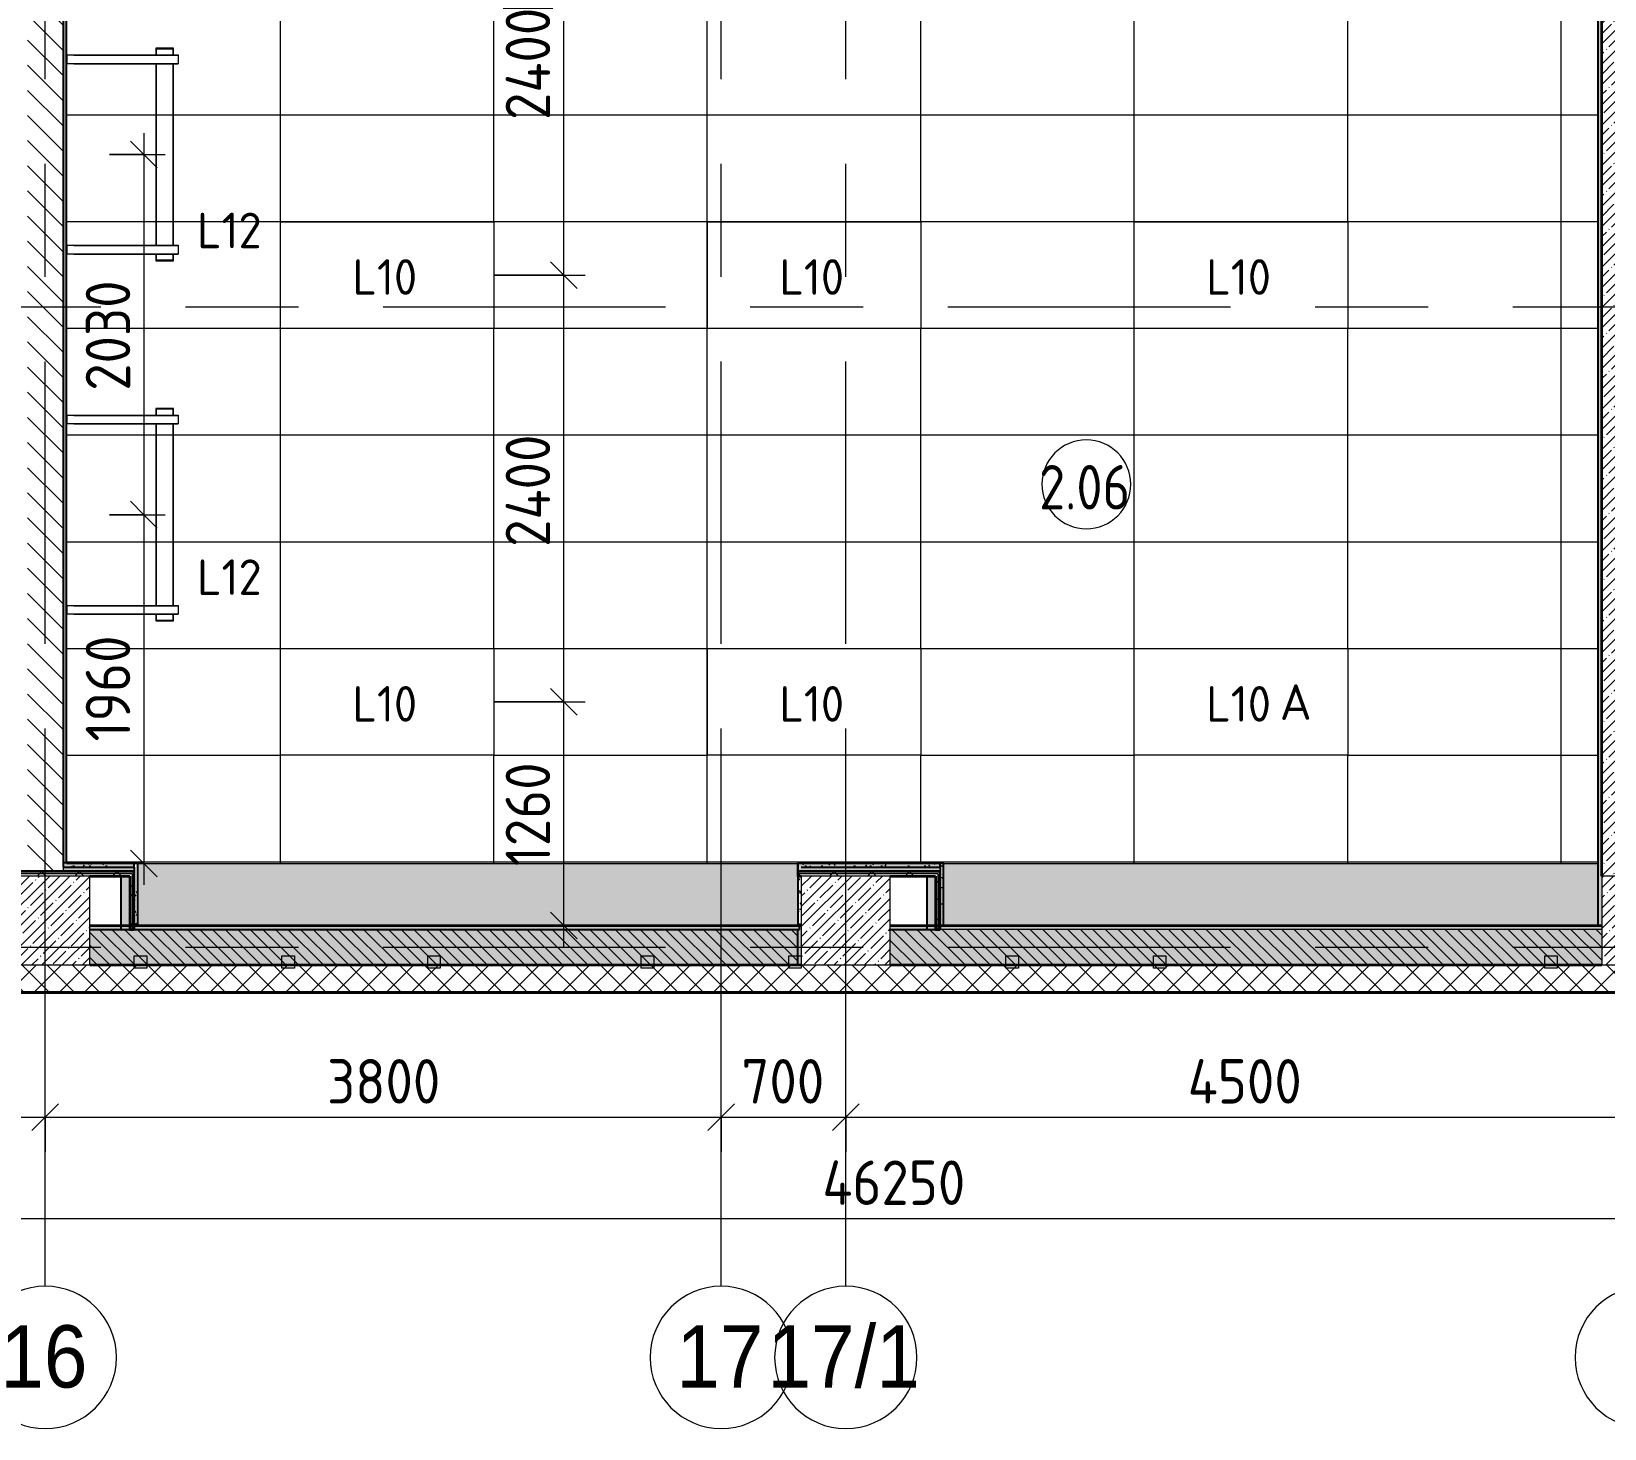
# Model space of a CAD drawing. Header units: millimetres. Extents: x 35098 to 231722, y -8553 to 29000.
# Drawn here: x 56582 to 65425, y -2706 to 5148 of the extents above; entities that cross this region are included whole.
import ezdxf

# ---------------------------------------------------------------- set-up
doc = ezdxf.new("R2010")
doc.units = ezdxf.units.MM
doc.linetypes.add('Осевая', pattern=[3175, 635, -476.25, 1587.5, -476.25])
for name, color, linetype, lineweight in [('A-ANNO-DIMS', 7, 'Continuous', 9), ('A-ANNO-DIMS-100', 7, 'Continuous', 9), ('A-AREA-IDEN', 7, 'Continuous', 9), ('A-CLNG-PATT', 7, 'Continuous', 9), ('A-GLAZ', 7, 'Continuous', 9), ('A-GLAZ-1', 7, 'Continuous', 13), ('A-WALL', 7, 'Continuous', 9), ('E-LITE-EQPM-IDEN', 7, 'Continuous', 9), ('I-WALL', 7, 'Continuous', 9), ('S-COLS', 7, 'Continuous', 9), ('Оси', 7, 'Continuous', 9), ('Оси-1', 7, 'Continuous', 20), ('Оси-2', 7, 'Осевая', 9)]:
    doc.layers.add(name, color=color, linetype=linetype, lineweight=lineweight)
for name, color, linetype, lineweight, true_color in [('A-ANNO-NOTE', 1, 'Continuous', 9, 0xff0000), ('A-CLNG-1', 7, 'Continuous', 9, 0xc0c0c0), ('A-WALL-1', 7, 'Continuous', 25, 0x3c3c3c), ('A-WALL-2', 7, 'Continuous', 13, 0x3c3c3c), ('A-WALL-3', 7, 'Continuous', 35, 0x3c3c3c), ('A-WALL-FNSH-1', 7, 'Continuous', 9, 0x3c3c3c), ('A-WALL-FNSH-2', 7, 'Continuous', 13, 0x3c3c3c), ('E-LITE-EQPM-1', 1, 'Continuous', 9, 0xff0000), ('G-ANNO-TEXT-1', 1, 'Continuous', 9, 0xff0000)]:
    doc.layers.add(name, color=color, linetype=linetype, lineweight=lineweight, true_color=true_color)
doc.layers.add('A-CLNG-PATT-1', color=7, linetype='Continuous', lineweight=9, transparency=1)
doc.styles.add('Arial', font='arial.ttf', dxfattribs={"width": 0.9, "height": 350})
doc.styles.add('GOST Common', font='GOST_Common.ttf', dxfattribs={"height": 200})
doc.styles.add('GOST Common_1', font='GOST_Common.ttf', dxfattribs={"width": 0.9, "height": 250})
doc.styles.add('ISOCPEUR', font='isocpeur.ttf', dxfattribs={"width": 0.9, "height": 250})
doc.styles.add('ISOCPEUR_1', font='isocpeur.ttf', dxfattribs={"height": 200})
doc.dimstyles.new('ISO-2_5_0_9К_БОЛЬШОЙ', dxfattribs={"dimscale": 304.8, "dimtxt": 248.995294, "dimasz": 0.492126, "dimexe": 0.393701, "dimexo": 0.984252, "dimgap": 0, "dimtad": 1, "dimdec": 0, "dimrnd": 10, "dimzin": 0, "dimdsep": 46, "dimtxsty": 'ISOCPEUR', "dimblk1": 'OBLIQUE', "dimblk2": 'OBLIQUE', "dimsah": 1, "dimcen": 0.09, "dimdle": 0.393701, "dimazin": 0, "dimtfac": 1, "dimtdec": 4, "dimtix": 1, "dimtmove": 0, "dimatfit": 3, "dimfxl": 1, "dimtvp": 1, "dimtolj": 1, "dimtzin": 0, "dimarcsym": 2})
pattern_1 = [(45, (0, 0), (-57.02463, 57.02463), []), (45, (57.025, 0), (-57.02463, 57.02463), [100.806, -20.161, 3.353, -16.808])]
pattern_2 = [(135, (0, 0), (-35.35534, -35.35534), [])]
pattern_3 = [(0, (0, 0), (121.92, 30.48), [10.058, -81.382, 10.058, -81.382, -487.68]), (0, (0, 0), (121.92, 30.48), [-182.88, 10.058, -172.822, 10.058, -81.382, -213.36]), (0, (0, 0), (121.92, 30.48), [-457.2, 10.058, -50.902, 10.058, -142.342]), (120, (45.72, 15.24), (-87.356454, 90.345817), [10.058, -81.382, 10.058, -81.382, -487.68]), (120, (45.72, 15.24), (-87.356454, 90.345817), [-182.88, 10.058, -172.822, 10.058, -81.382, -213.36]), (120, (45.72, 15.24), (-87.356454, 90.345817), [-457.2, 10.058, -50.902, 10.058, -142.342]), (240, (60.96, 76.2), (-34.563546, -120.825817), [10.058, -81.382, 10.058, -81.382, -487.68]), (240, (60.96, 76.2), (-34.563546, -120.825817), [-182.88, 10.058, -172.822, 10.058, -81.382, -213.36]), (240, (60.96, 76.2), (-34.563546, -120.825817), [-457.2, 10.058, -50.902, 10.058, -142.342])]
pattern_4 = [(45, (0, 0), (-106.066, 106.066), []), (135, (0, 0), (-106.066, -106.066), [])]

# ---------------------------------------------------------------- blocks, each defined once
blk = doc.blocks.new('BSC_Колонна _Прямоугольная - 500х500-V9-План расстановки осветительного оборудования 2 этажа в осях 12-23')
at = {"layer": 'S-COLS'}
h = blk.add_hatch(dxfattribs=at)
h.set_pattern_fill('FP_10', color=256, style=0, pattern_type=2)
h.set_pattern_definition([(45, (-61160, -150), (-57.02463, 57.02463), []), (45, (-61102.975, -150), (-57.02463, 57.02463), [100.806, -20.161, 3.353, -16.808])])
h.paths.add_polyline_path([(-250, -250), (250, -250), (250, 250), (-250, 250), (-250, 184.7)])
for p, q in [((250, 250), (-250, 250)), ((-250, 250), (-250, -250)), ((250, -250), (250, 250)), ((-250, -250), (250, -250))]:
    blk.add_line(p, q, dxfattribs=at)
blk = doc.blocks.new('BSC_Колонна _Прямоугольная - 500х500-V10-План расстановки осветительного оборудования 2 этажа в осях 12-23')
at = {"layer": 'S-COLS'}
h = blk.add_hatch(dxfattribs=at)
h.set_pattern_fill('FP_11', color=256, style=0, pattern_type=2)
h.set_pattern_definition([(45, (-65660, -150), (-57.02463, 57.02463), []), (45, (-65602.975, -150), (-57.02463, 57.02463), [100.806, -20.161, 3.353, -16.808])])
h.paths.add_polyline_path([(-250, -250), (250, -250), (250, 250), (-250, 250), (-250, 184.7)])
for p, q in [((250, 250), (-250, 250)), ((-250, 250), (-250, -250)), ((250, -250), (250, 250)), ((-250, -250), (250, -250))]:
    blk.add_line(p, q, dxfattribs=at)
blk = doc.blocks.new('BSC_Колонна _Прямоугольная - 500х500-V16-План расстановки осветительного оборудования 2 этажа в осях 12-23')
at = {"layer": 'S-COLS'}
h = blk.add_hatch(dxfattribs=at)
h.set_pattern_fill('FP_25', color=256, style=0, pattern_type=2)
h.set_pattern_definition([(45, (-56660, -150), (-57.02463, 57.02463), []), (45, (-56602.975, -150), (-57.02463, 57.02463), [100.806, -20.161, 3.353, -16.808])])
h.paths.add_polyline_path([(-190.3, -250), (250, -250), (250, 250), (-250, 250), (-250, -250)])
for p, q in [((250, 250), (-250, 250)), ((-250, 250), (-250, -250)), ((250, -250), (250, 250)), ((-250, -250), (250, -250))]:
    blk.add_line(p, q, dxfattribs=at)
blk = doc.blocks.new('120_Окно_СКБ_2Ст - 120_Окно_СКБ_2Ст 3100х2500 _мал_створка слева_-22446080-План расстановки осветительного оборудования 2 этажа в осях 12-23')
at = {"layer": 'A-GLAZ-1'}
for p, q in [((-1550, -127), (-1550, -57)), ((-1550, -57), (-1480, -57)), ((-1480, -57), (-1480, -127)), ((650, -127), (650, -57)), ((650, -57), (720, -57)), ((720, -57), (720, -127)), ((1480, -127), (1480, -57)), ((1480, -57), (1550, -57)), ((1550, -57), (1550, -127)), ((-1480, -127), (-1550, -127)), ((720, -127), (650, -127)), ((1550, -127), (1480, -127))]:
    blk.add_line(p, q, dxfattribs=at)
blk = doc.blocks.new('120_Окно_СКБ_1Ст - 120_Окно_СКБ_1Ст 900х2500_h_-20664874-План расстановки осветительного оборудования 2 этажа в осях 12-23')
at = {"layer": 'A-GLAZ-1'}
for p, q in [((-450, -127), (-450, -57)), ((-450, -57), (-380, -57)), ((-380, -57), (-380, -127)), ((380, -127), (380, -57)), ((380, -57), (450, -57)), ((450, -57), (450, -127)), ((-380, -127), (-450, -127)), ((450, -127), (380, -127))]:
    blk.add_line(p, q, dxfattribs=at)
blk = doc.blocks.new('120_Окно_СКБ_2Ст - 120_Окно_СКБ_2Ст 2100х2500 _мал створка СЛЕВА_-22446485-План расстановки осветительного оборудования 2 этажа в осях 12-23')
at = {"layer": 'A-GLAZ-1'}
for p, q in [((-1050, -127), (-1050, -57)), ((-1050, -57), (-980, -57)), ((-980, -57), (-980, -127)), ((-220, -127), (-220, -57)), ((-220, -57), (-150, -57)), ((-150, -57), (-150, -127)), ((980, -127), (980, -57)), ((980, -57), (1050, -57)), ((1050, -57), (1050, -127)), ((-980, -127), (-1050, -127)), ((-150, -127), (-220, -127)), ((1050, -127), (980, -127))]:
    blk.add_line(p, q, dxfattribs=at)
blk = doc.blocks.new('E220 IP40 _школа доски 1195-100 IP40 аналог 1-36_ - V1-E0-00270-60000-4001839 _ V2-A0-PR00-00_2_0017_25 _Призма стандарт_-27752235-План расстановки осветительного оборудования 2 этажа в осях 12-23')
at = {"layer": 'E-LITE-EQPM-1'}
for p, q in [((38781, 4966), (38781, 4916)), ((38781, 4966), (38821, 4966)), ((38783, 4918), (38783, 4964)), ((38821, 4964), (38783, 4964)), ((38821, 4966), (39406, 4966)), ((38821, 4964), (38821, 4966)), ((38821, 4964), (39406, 4964)), ((39381, 5003.5), (39281, 5003.5)), ((39281, 5003.5), (39281, 4966)), ((39379, 5000.5), (39283, 5000.5)), ((39283, 5000.5), (39283, 4966)), ((39283, 4966), (39283, 5000.5)), ((39283, 5000.5), (39379, 5000.5)), ((39379, 4966), (39379, 5000.5)), ((39379, 5000.5), (39379, 4966)), ((39381, 4966), (39381, 5003.5)), ((39406, 4966), (39406, 4964)), ((39406, 4964), (39406, 4918)), ((38821, 4916), (38781, 4916)), ((38783, 4918), (38821, 4918)), ((38821, 4918), (39406, 4918)), ((38821, 4916), (38821, 4918)), ((38821, 4916), (39406, 4916)), ((39281, 4916), (39281, 3896)), ((39283, 4916), (39283, 3896)), ((39283, 3896), (39283, 4916)), ((39379, 3896), (39379, 4916)), ((39379, 4916), (39379, 3896)), ((39381, 3896), (39381, 4916)), ((39406, 4918), (39406, 4916)), ((38781, 3896), (38781, 3846)), ((38781, 3896), (38821, 3896)), ((38783, 3848), (38783, 3894)), ((38821, 3894), (38783, 3894)), ((38821, 3896), (39406, 3896)), ((38821, 3894), (38821, 3896)), ((38821, 3894), (39406, 3894)), ((39406, 3896), (39406, 3894)), ((39406, 3894), (39406, 3848)), ((38821, 3846), (38781, 3846)), ((38783, 3848), (38821, 3848)), ((38821, 3848), (39406, 3848)), ((38821, 3846), (38821, 3848)), ((38821, 3846), (39406, 3846)), ((39281, 3846), (39281, 3808.5)), ((39281, 3808.5), (39381, 3808.5)), ((39283, 3846), (39283, 3811.5)), ((39283, 3811.5), (39283, 3846)), ((39283, 3811.5), (39379, 3811.5)), ((39379, 3811.5), (39283, 3811.5)), ((39379, 3811.5), (39379, 3846)), ((39379, 3846), (39379, 3811.5)), ((39381, 3808.5), (39381, 3846)), ((39406, 3848), (39406, 3846))]:
    blk.add_line(p, q, dxfattribs=at)
blk = doc.blocks.new('Ось сетки - D8-29747960-План расстановки осветительного оборудования 2 этажа в осях 12-23')
at = {"layer": 'Оси-1'}
for start, end in [(360, 180), (180, 360)]:
    blk.add_arc((0, 0), 4, start, end, dxfattribs=at)
blk = doc.blocks.new('DIMBLOCK21-План расстановки осветительного оборудования 2 этажа в осях 12-23')
at = {"layer": 'A-ANNO-DIMS-100'}
for p, q in [((54460, -1149.7), (54460, -835.8)), ((56660, -1149.7), (56660, -835.8)), ((54460, -955.8), (56660, -955.8)), ((54460, -955.8), (54460, -1149.7)), ((56660, -955.8), (56660, -1149.7))]:
    blk.add_line(p, q, dxfattribs=at)
at = {"layer": 'A-ANNO-DIMS-100', "lineweight": 20}
for p, q in [((54460, -955.8), (54535, -880.8)), ((56660, -955.8), (56735, -880.8)), ((54460, -955.8), (54385, -1030.8)), ((56660, -955.8), (56585, -1030.8))]:
    blk.add_line(p, q, dxfattribs=at)
at = {"layer": 'A-ANNO-DIMS-100', "color": 0, "insert": (55244, -629.2), "char_height": 250, "width": 758.478, "attachment_point": 1, "line_spacing_factor": 1.149209, "style": 'ISOCPEUR'}
blk.add_mtext('2200', dxfattribs=at)
blk = doc.blocks.new('_Oblique')
at = {"color": 0, "linetype": 'ByBlock', "lineweight": -2}
blk.add_line((-0.5, -0.5), (0.5, 0.5), dxfattribs=at)
blk = doc.blocks.new('DIMBLOCK22-План расстановки осветительного оборудования 2 этажа в осях 12-23')
at = {"layer": 'A-ANNO-DIMS-100'}
for p, q in [((56660, -1149.7), (56660, -835.8)), ((60460, -1149.7), (60460, -835.8)), ((56660, -955.8), (60460, -955.8)), ((56660, -955.8), (56660, -1149.7)), ((60460, -955.8), (60460, -1149.7))]:
    blk.add_line(p, q, dxfattribs=at)
at = {"layer": 'A-ANNO-DIMS-100', "lineweight": 20}
for p, q in [((56660, -955.8), (56735, -880.8)), ((60460, -955.8), (60535, -880.8)), ((56660, -955.8), (56585, -1030.8)), ((60460, -955.8), (60385, -1030.8))]:
    blk.add_line(p, q, dxfattribs=at)
at = {"layer": 'A-ANNO-DIMS-100', "color": 0, "insert": (58244, -629.2), "char_height": 250, "width": 758.478, "attachment_point": 1, "line_spacing_factor": 1.149209, "style": 'ISOCPEUR'}
blk.add_mtext('3800', dxfattribs=at)
blk = doc.blocks.new('DIMBLOCK23-План расстановки осветительного оборудования 2 этажа в осях 12-23')
at = {"layer": 'A-ANNO-DIMS-100'}
for p, q in [((60460, -1149.7), (60460, -835.8)), ((61160, -1149.7), (61160, -835.8)), ((60460, -955.8), (61160, -955.8)), ((60460, -955.8), (60460, -1149.7)), ((61160, -955.8), (61160, -1149.7))]:
    blk.add_line(p, q, dxfattribs=at)
at = {"layer": 'A-ANNO-DIMS-100', "lineweight": 20}
for p, q in [((60460, -955.8), (60535, -880.8)), ((61160, -955.8), (61235, -880.8)), ((60460, -955.8), (60385, -1030.8)), ((61160, -955.8), (61085, -1030.8))]:
    blk.add_line(p, q, dxfattribs=at)
at = {"layer": 'A-ANNO-DIMS-100', "color": 0, "insert": (60573, -629.2), "char_height": 250, "width": 568.858, "attachment_point": 1, "line_spacing_factor": 1.149209, "style": 'ISOCPEUR'}
blk.add_mtext('700', dxfattribs=at)
blk = doc.blocks.new('DIMBLOCK24-План расстановки осветительного оборудования 2 этажа в осях 12-23')
at = {"layer": 'A-ANNO-DIMS-100'}
for p, q in [((61160, -1149.7), (61160, -835.8)), ((65660, -1149.7), (65660, -835.8)), ((61160, -955.8), (65660, -955.8)), ((61160, -955.8), (61160, -1149.7)), ((65660, -955.8), (65660, -1149.7))]:
    blk.add_line(p, q, dxfattribs=at)
at = {"layer": 'A-ANNO-DIMS-100', "lineweight": 20}
for p, q in [((61160, -955.8), (61235, -880.8)), ((65660, -955.8), (65735, -880.8)), ((61160, -955.8), (61085, -1030.8)), ((65660, -955.8), (65585, -1030.8))]:
    blk.add_line(p, q, dxfattribs=at)
at = {"layer": 'A-ANNO-DIMS-100', "color": 0, "insert": (63082, -629.2), "char_height": 250, "width": 787.208, "attachment_point": 1, "line_spacing_factor": 1.149209, "style": 'ISOCPEUR'}
blk.add_mtext('4500', dxfattribs=at)
blk = doc.blocks.new('Марка_Помещения - Номер-25198446-План расстановки осветительного оборудования 2 этажа в осях 12-23')
at = {"layer": 'A-AREA-IDEN'}
for start, end in [(360, 180), (180, 360)]:
    blk.add_arc((0, 0), 2.5, start, end, dxfattribs=at)
blk = doc.blocks.new('DIMBLOCK114-План расстановки осветительного оборудования 2 этажа в осях 12-23')
at = {"layer": 'A-ANNO-DIMS-100', "lineweight": 20}
for p, q in [((57213.9, 4456.5), (57138.9, 4531.5)), ((57213.9, 4456.5), (57288.9, 4381.5)), ((57213.9, 2431.5), (57138.9, 2506.5)), ((57213.9, 2431.5), (57288.9, 2356.5))]:
    blk.add_line(p, q, dxfattribs=at)
at = {"layer": 'A-ANNO-DIMS-100'}
for p, q in [((57213.9, 4576.5), (57213.9, 2431.5)), ((57019.9, 4456.5), (57333.9, 4456.5)), ((57213.9, 4456.5), (57019.9, 4456.5)), ((57019.9, 2431.5), (57333.9, 2431.5)), ((57213.9, 2431.5), (57019.9, 2431.5))]:
    blk.add_line(p, q, dxfattribs=at)
at = {"layer": 'A-ANNO-DIMS-100', "color": 0, "insert": (56887.3, 3128), "char_height": 250, "width": 758.478, "attachment_point": 1, "rotation": 90, "line_spacing_factor": 1.149209, "style": 'ISOCPEUR'}
blk.add_mtext('2030', dxfattribs=at)
blk = doc.blocks.new('DIMBLOCK115-План расстановки осветительного оборудования 2 этажа в осях 12-23')
at = {"layer": 'A-ANNO-DIMS-100', "lineweight": 20}
for p, q in [((57213.9, 2431.5), (57138.9, 2506.5)), ((57213.9, 2431.5), (57288.9, 2356.5)), ((57213.9, 470.5), (57138.9, 545.5)), ((57213.9, 470.5), (57288.9, 395.5))]:
    blk.add_line(p, q, dxfattribs=at)
at = {"layer": 'A-ANNO-DIMS-100'}
for p, q in [((57019.9, 2431.5), (57333.9, 2431.5)), ((57213.9, 2431.5), (57019.9, 2431.5)), ((57213.9, 2431.5), (57213.9, 350.5)), ((57019.9, 470.5), (57333.9, 470.5)), ((57213.9, 470.5), (57019.9, 470.5))]:
    blk.add_line(p, q, dxfattribs=at)
at = {"layer": 'A-ANNO-DIMS-100', "color": 0, "insert": (56887.3, 1156.5), "char_height": 250, "width": 706.764, "attachment_point": 1, "rotation": 90, "line_spacing_factor": 1.149209, "style": 'ISOCPEUR'}
blk.add_mtext('1960', dxfattribs=at)
blk = doc.blocks.new('DIMBLOCK118-План расстановки осветительного оборудования 2 этажа в осях 12-23')
at = {"layer": 'A-ANNO-DIMS-100'}
for p, q in [((38310, -1719.8), (38310, -1405.8)), ((84560, -1719.8), (84560, -1405.8)), ((38190, -1525.8), (84680, -1525.8)), ((38310, -1525.8), (38310, -1719.8)), ((84560, -1525.8), (84560, -1719.8))]:
    blk.add_line(p, q, dxfattribs=at)
at = {"layer": 'A-ANNO-DIMS-100', "lineweight": 20}
for p, q in [((38310, -1525.8), (38385, -1450.8)), ((84560, -1525.8), (84635, -1450.8)), ((38310, -1525.8), (38235, -1600.8)), ((84560, -1525.8), (84485, -1600.8))]:
    blk.add_line(p, q, dxfattribs=at)
at = {"layer": 'A-ANNO-DIMS-100', "color": 0, "insert": (61028, -1199.2), "char_height": 250, "width": 976.828, "attachment_point": 1, "line_spacing_factor": 1.149209, "style": 'ISOCPEUR'}
blk.add_mtext('46250', dxfattribs=at)
blk = doc.blocks.new('DIMBLOCK172-План расстановки осветительного оборудования 2 этажа в осях 12-23')
at = {"layer": 'A-ANNO-DIMS-100', "lineweight": 20}
for p, q in [((59574.6, 1378.6), (59499.6, 1453.6)), ((59574.6, 1378.6), (59649.6, 1303.6)), ((59574.6, 121), (59499.6, 196)), ((59574.6, 121), (59649.6, 46))]:
    blk.add_line(p, q, dxfattribs=at)
at = {"layer": 'A-ANNO-DIMS-100'}
for p, q in [((59179, 1378.6), (59694.6, 1378.6)), ((59574.6, 1378.6), (59179, 1378.6)), ((59574.6, 1), (59574.6, 1378.6)), ((59768.6, 121), (59454.6, 121)), ((59574.6, 121), (59768.6, 121))]:
    blk.add_line(p, q, dxfattribs=at)
at = {"layer": 'A-ANNO-DIMS-100', "color": 0, "insert": (59248, 455.3), "char_height": 250, "width": 706.764, "attachment_point": 1, "rotation": 90, "line_spacing_factor": 1.149209, "style": 'ISOCPEUR'}
blk.add_mtext('1260', dxfattribs=at)
blk = doc.blocks.new('DIMBLOCK173-План расстановки осветительного оборудования 2 этажа в осях 12-23')
at = {"layer": 'A-ANNO-DIMS-100', "lineweight": 20}
for p, q in [((59574.6, 3778.6), (59499.6, 3853.6)), ((59574.6, 3778.6), (59649.6, 3703.6)), ((59574.6, 1378.6), (59499.6, 1453.6)), ((59574.6, 1378.6), (59649.6, 1303.6))]:
    blk.add_line(p, q, dxfattribs=at)
at = {"layer": 'A-ANNO-DIMS-100'}
for p, q in [((59179, 3778.6), (59694.6, 3778.6)), ((59574.6, 3778.6), (59179, 3778.6)), ((59574.6, 1378.6), (59574.6, 3778.6)), ((59179, 1378.6), (59694.6, 1378.6)), ((59574.6, 1378.6), (59179, 1378.6))]:
    blk.add_line(p, q, dxfattribs=at)
at = {"layer": 'A-ANNO-DIMS-100', "color": 0, "insert": (59248, 2250.6), "char_height": 250, "width": 787.208, "attachment_point": 1, "rotation": 90, "line_spacing_factor": 1.149209, "style": 'ISOCPEUR'}
blk.add_mtext('2400', dxfattribs=at)
blk = doc.blocks.new('DIMBLOCK174-План расстановки осветительного оборудования 2 этажа в осях 12-23')
at = {"layer": 'A-ANNO-DIMS-100', "lineweight": 20}
for p, q in [((59574.6, 6178.6), (59499.6, 6253.6)), ((59574.6, 6178.6), (59649.6, 6103.6)), ((59574.6, 3778.6), (59499.6, 3853.6)), ((59574.6, 3778.6), (59649.6, 3703.6))]:
    blk.add_line(p, q, dxfattribs=at)
at = {"layer": 'A-ANNO-DIMS-100'}
for p, q in [((59179, 6178.6), (59694.6, 6178.6)), ((59574.6, 6178.6), (59179, 6178.6)), ((59574.6, 3778.6), (59574.6, 6178.6)), ((59179, 3778.6), (59694.6, 3778.6)), ((59574.6, 3778.6), (59179, 3778.6))]:
    blk.add_line(p, q, dxfattribs=at)
at = {"layer": 'A-ANNO-DIMS-100', "color": 0, "insert": (59248, 4650.6), "char_height": 250, "width": 787.208, "attachment_point": 1, "rotation": 90, "line_spacing_factor": 1.149209, "style": 'ISOCPEUR'}
blk.add_mtext('2400', dxfattribs=at)

msp = doc.modelspace()

# ---------------------------------------------------------------- hatches: boundary and pattern name
at = {"layer": 'A-CLNG-PATT'}
h = msp.add_hatch(dxfattribs=at)
h.set_pattern_fill('FP_53', color=256, style=0, pattern_type=2)
h.set_pattern_definition([(180, (51981, 7679), (7e-14, -600), []), (270, (51981, 7679), (1200, 7e-14), [])])
h.paths.add_polyline_path([(64469.4, 470), (65390, 470), (65389, 7050), (64760, 7050), (64759, 7660), (62210, 7659), (62210, 7050), (60890, 7050), (60889, 7680), (56930, 7680), (56930, 7380), (56780, 7379), (56780, 475), (57160, 475), (57160, 470), (60910, 470), (60910, 475), (61690, 475), (61690, 470), (63014.9, 470)])
h.paths.add_polyline_path([(63014.9, 1078.6), (62781.8, 1078.6), (62781.8, 1678.6), (63981.8, 1678.6), (63981.8, 1078.6)])
h.paths.add_polyline_path([(61560.4, 1078.6), (60381.8, 1078.6), (60381.8, 1678.6), (61581.8, 1678.6), (61581.8, 1078.6)])
h.paths.add_polyline_path([(58651.4, 1078.6), (57981.8, 1078.6), (57981.8, 1678.6), (59181.8, 1678.6), (59181.8, 1078.6)])
h.paths.add_polyline_path([(62781.8, 3478.6), (62781.8, 4078.6), (63981.8, 4078.6), (63981.8, 3478.6)])
h.paths.add_polyline_path([(60381.8, 3478.6), (60381.8, 4078.6), (61581.8, 4078.6), (61581.8, 3478.6), (61560.4, 3478.6)])
h.paths.add_polyline_path([(59181.8, 3478.6), (57981.8, 3478.6), (57981.8, 4078.6), (59181.8, 4078.6)])
h.paths.add_polyline_path([(63981.8, 5878.6), (62781.8, 5878.6), (62781.8, 6478.6), (63981.8, 6478.6), (63981.8, 6125.4)])
h.paths.add_polyline_path([(61560.4, 5878.6), (60381.8, 5878.6), (60381.8, 6478.6), (61581.8, 6478.6), (61581.8, 5878.6)])
h.paths.add_polyline_path([(58651.4, 5878.6), (57981.8, 5878.6), (57981.8, 6478.6), (59181.8, 6478.6), (59181.8, 5878.6)])
at = {"layer": 'A-CLNG-PATT-1'}
h = msp.add_hatch(color=256, dxfattribs=at)
h.paths.add_polyline_path([(64469.4, 120), (65390, 121), (65390, 470), (61710, 470), (61710, 120), (63014.9, 120)])
h.paths.add_polyline_path([(60105.9, 121), (60889, 121), (60889, 470), (57181, 470), (57181, 121), (58651.4, 121)])
at = {"layer": 'A-WALL'}
h = msp.add_hatch(dxfattribs=at)
h.set_pattern_fill('FP_35', color=256, style=0, pattern_type=2)
h.set_pattern_definition(pattern_2)
h.paths.add_polyline_path([(60890, -100), (60890, 100), (56910, 100), (56910, -100), (60105.9, -100)])
h = msp.add_hatch(dxfattribs=at)
h.set_pattern_fill('FP_35', color=256, style=0, pattern_type=2)
h.set_pattern_definition(pattern_2)
h.paths.add_polyline_path([(65410, -100), (65410, 100), (61410, 100), (61410, -100), (65196.6, -100)])
h = msp.add_hatch(dxfattribs=at)
h.set_pattern_fill('FP_20', color=256, style=0, pattern_type=2)
h.set_pattern_definition([(45, (0, 0), (-70.71068, 70.71068), []), (135, (0, 0), (-70.71068, -70.71068), [])])
h.paths.add_polyline_path([(74650.8, -250), (75700, -250), (75700, -100), (38742.7, -100), (38742.7, -250), (73923.6, -250)])
at = {"layer": 'I-WALL'}
h = msp.add_hatch(dxfattribs=at)
h.set_pattern_fill('FP_19', color=256, style=0, pattern_type=2)
h.set_pattern_definition([(135, (0, 0), (-70.71068, -70.71068), [])])
h.paths.add_polyline_path([(56760, 425), (56760, 7400), (56560, 7400), (56560, 425), (56651.5, 425)])
h = msp.add_hatch(dxfattribs=at)
h.set_pattern_fill('FP_46', color=256, style=0, pattern_type=2)
h.set_pattern_definition(pattern_3)
h.paths.add_polyline_path([(56760, 450), (56780, 450), (56780, 7380), (56760, 7380), (56760, 624.2)])
h = msp.add_hatch(dxfattribs=at)
h.set_pattern_fill('FP_17', color=256, style=0, pattern_type=2)
h.set_pattern_definition(pattern_1)
h.paths.add_polyline_path([(65410, 400), (65630, 400), (65630, 7400), (65410, 7400), (65410, 1492.8)])
h = msp.add_hatch(dxfattribs=at)
h.set_pattern_fill('FP_46', color=256, style=0, pattern_type=2)
h.set_pattern_definition(pattern_3)
h.paths.add_polyline_path([(65390, 120), (65410, 120), (65410, 7070), (65390, 7070), (65390, 121)])
for points in [[(57160, 425), (57160, 475), (56760, 475), (56760, 425), (57147.5, 425)], [(61690, 425), (61690, 475), (60910, 475), (60910, 470), (60890, 470), (60890, 425), (61560.4, 425)], [(57135, 100), (57135, 400), (57085, 400), (57085, 100)], [(61665, 100), (61665, 400), (61615, 400), (61615, 100)]]:
    msp.add_hatch(color=256, dxfattribs=at).paths.add_polyline_path(points)
h = msp.add_hatch(dxfattribs=at)
h.set_pattern_fill('FP_46', color=256, style=0, pattern_type=2)
h.set_pattern_definition(pattern_3)
h.paths.add_polyline_path([(57160, 450), (57180, 450), (57180, 470), (56780, 470), (56780, 450), (56833.3, 450)])
h = msp.add_hatch(dxfattribs=at)
h.set_pattern_fill('FP_46', color=256, style=0, pattern_type=2)
h.set_pattern_definition(pattern_3)
h.paths.add_polyline_path([(57180, 130), (57180, 450), (57160, 450), (57160, 130)])
h = msp.add_hatch(dxfattribs=at)
h.set_pattern_fill('FP_46', color=256, style=0, pattern_type=2)
h.set_pattern_definition(pattern_3)
h.paths.add_polyline_path([(61690, 450), (61710, 450), (61710, 470), (60910, 470), (60910, 450), (61560.4, 450)])
h = msp.add_hatch(dxfattribs=at)
h.set_pattern_fill('FP_46', color=256, style=0, pattern_type=2)
h.set_pattern_definition(pattern_3)
h.paths.add_polyline_path([(61710, 120), (61710, 450), (61690, 450), (61690, 120)])
h = msp.add_hatch(dxfattribs=at)
h.set_pattern_fill('FP_55', color=256, style=0, pattern_type=2)
h.set_pattern_definition(pattern_4)
h.paths.add_polyline_path([(56469.7, 412.5), (56760, 412.5), (56760, 425), (56390, 425), (56390, 412.5), (56410, 412.5)])
h = msp.add_hatch(dxfattribs=at)
h.set_pattern_fill('FP_55', color=256, style=0, pattern_type=2)
h.set_pattern_definition(pattern_4)
h.paths.add_polyline_path([(56469.7, 400), (56760, 400), (56760, 412.5), (56390, 412.5), (56390, 400), (56410, 400)])
h = msp.add_hatch(dxfattribs=at)
h.set_pattern_fill('FP_55', color=256, style=0, pattern_type=2)
h.set_pattern_definition(pattern_4)
h.paths.add_polyline_path([(57147.5, 412.5), (57147.5, 425), (56560, 425), (56560, 412.5), (57135, 412.5)])
h = msp.add_hatch(dxfattribs=at)
h.set_pattern_fill('FP_55', color=256, style=0, pattern_type=2)
h.set_pattern_definition(pattern_4)
h.paths.add_polyline_path([(56833.3, 400), (57135, 400), (57135, 412.5), (56560, 412.5), (56560, 400), (56760, 400)])
h = msp.add_hatch(dxfattribs=at)
h.set_pattern_fill('FP_55', color=256, style=0, pattern_type=2)
h.set_pattern_definition(pattern_4)
h.paths.add_polyline_path([(57135, 100), (57147.5, 100), (57147.5, 412.5), (57135, 412.5), (57135, 334.7)])
h = msp.add_hatch(dxfattribs=at)
h.set_pattern_fill('FP_55', color=256, style=0, pattern_type=2)
h.set_pattern_definition(pattern_4)
h.paths.add_polyline_path([(57147.5, 100), (57160, 100), (57160, 425), (57147.5, 425), (57147.5, 334.7)])
h = msp.add_hatch(dxfattribs=at)
h.set_pattern_fill('FP_55', color=256, style=0, pattern_type=2)
h.set_pattern_definition(pattern_4)
h.paths.add_polyline_path([(61690, 412.5), (61690, 425), (60890, 425), (60890, 412.5), (61677.5, 412.5)])
h = msp.add_hatch(dxfattribs=at)
h.set_pattern_fill('FP_55', color=256, style=0, pattern_type=2)
h.set_pattern_definition(pattern_4)
h.paths.add_polyline_path([(61677.5, 400), (61677.5, 412.5), (60890, 412.5), (60890, 400), (61665, 400)])
h = msp.add_hatch(dxfattribs=at)
h.set_pattern_fill('FP_46', color=256, style=0, pattern_type=2)
h.set_pattern_definition(pattern_3)
h.paths.add_polyline_path([(60890, 130), (60910, 130), (60910, 400), (60890, 400), (60890, 334.7)])
h = msp.add_hatch(dxfattribs=at)
h.set_pattern_fill('FP_55', color=256, style=0, pattern_type=2)
h.set_pattern_definition(pattern_4)
h.paths.add_polyline_path([(61677.5, 100), (61677.5, 400), (61665, 400), (61665, 100)])
h = msp.add_hatch(dxfattribs=at)
h.set_pattern_fill('FP_55', color=256, style=0, pattern_type=2)
h.set_pattern_definition(pattern_4)
h.paths.add_polyline_path([(61690, 100), (61690, 412.5), (61677.5, 412.5), (61677.5, 100)])
h = msp.add_hatch(dxfattribs=at)
h.set_pattern_fill('FP_17', color=256, style=0, pattern_type=2)
h.set_pattern_definition(pattern_1)
h.paths.add_polyline_path([(65196.6, -100), (65410, -100), (65410, 120), (61410, 120), (61410, -100), (64469.4, -100)])
h.paths.add_polyline_path([(60910, -100), (60910, 120), (56910, 120), (56910, -100), (60105.9, -100)])
h.paths.add_polyline_path([(52410, -100), (56410, -100), (56410, 120), (52410, 120), (52410, 65.6)])
h.paths.add_polyline_path([(51379, -100), (51910, -100), (51910, 120), (47910, 120), (47910, -100), (49924.5, -100)])
h.paths.add_polyline_path([(47410, -100), (47410, 120), (43410, 120), (43410, -100), (47015.5, -100)])
h.paths.add_polyline_path([(42910, -100), (42910, 120), (39050, 120), (39050, -100), (42652, -100)])
h = msp.add_hatch(dxfattribs=at)
h.set_pattern_fill('FP_46', color=256, style=0, pattern_type=2)
h.set_pattern_definition(pattern_3)
h.paths.add_polyline_path([(60900, 100), (60900, 120), (57160, 120), (57160, 100), (60105.9, 100)])
h = msp.add_hatch(dxfattribs=at)
h.set_pattern_fill('FP_46', color=256, style=0, pattern_type=2)
h.set_pattern_definition(pattern_3)
h.paths.add_polyline_path([(65410, 100), (65410, 120), (61690, 120), (61690, 100), (65196.6, 100)])

# ---------------------------------------------------------------- linework, layer by layer
at = {"layer": 'A-ANNO-NOTE'}
for p, q in [((57981.5, 4078.6), (59181.5, 4078.6)), ((57981.5, 3478.6), (57981.5, 4078.6)), ((59181.5, 4078.6), (59181.5, 3478.6)), ((60381.5, 4078.6), (61581.5, 4078.6)), ((60381.5, 3478.6), (60381.5, 4078.6)), ((61581.5, 4078.6), (61581.5, 3478.6)), ((62781.5, 4078.6), (63981.5, 4078.6)), ((62781.5, 3478.6), (62781.5, 4078.6)), ((63981.5, 4078.6), (63981.5, 3478.6)), ((59181.5, 3478.6), (57981.5, 3478.6)), ((61581.5, 3478.6), (60381.5, 3478.6)), ((63981.5, 3478.6), (62781.5, 3478.6)), ((57981.5, 1678.6), (59181.5, 1678.6)), ((57981.5, 1078.6), (57981.5, 1678.6)), ((59181.5, 1678.6), (59181.5, 1078.6)), ((60381.5, 1678.6), (61581.5, 1678.6)), ((60381.5, 1078.6), (60381.5, 1678.6)), ((61581.5, 1678.6), (61581.5, 1078.6)), ((62781.5, 1678.6), (63981.5, 1678.6)), ((62781.5, 1078.6), (62781.5, 1678.6)), ((63981.5, 1678.6), (63981.5, 1078.6)), ((59181.5, 1078.6), (57981.5, 1078.6)), ((61581.5, 1078.6), (60381.5, 1078.6)), ((63981.5, 1078.6), (62781.5, 1078.6))]:
    msp.add_line(p, q, dxfattribs=at)
at = {"layer": 'A-CLNG-1'}
for p, q in [((57981.8, 3478.6), (57981.8, 4078.6)), ((57981.8, 4078.6), (59181.8, 4078.6)), ((59181.8, 4078.6), (59181.8, 3478.6)), ((60381.8, 3478.6), (60381.8, 4078.6)), ((60381.8, 4078.6), (61581.8, 4078.6)), ((61581.8, 4078.6), (61581.8, 3478.6)), ((62781.8, 3478.6), (62781.8, 4078.6)), ((62781.8, 4078.6), (63981.8, 4078.6)), ((63981.8, 4078.6), (63981.8, 3478.6)), ((59181.8, 3478.6), (57981.8, 3478.6)), ((61581.8, 3478.6), (60381.8, 3478.6)), ((63981.8, 3478.6), (62781.8, 3478.6)), ((57981.8, 1078.6), (57981.8, 1678.6)), ((57981.8, 1678.6), (59181.8, 1678.6)), ((59181.8, 1678.6), (59181.8, 1078.6)), ((60381.8, 1078.6), (60381.8, 1678.6)), ((60381.8, 1678.6), (61581.8, 1678.6)), ((61581.8, 1678.6), (61581.8, 1078.6)), ((62781.8, 1078.6), (62781.8, 1678.6)), ((62781.8, 1678.6), (63981.8, 1678.6)), ((63981.8, 1678.6), (63981.8, 1078.6)), ((59181.8, 1078.6), (57981.8, 1078.6)), ((61581.8, 1078.6), (60381.8, 1078.6)), ((63981.8, 1078.6), (62781.8, 1078.6)), ((57181, 470), (60889, 470)), ((60889, 420.5), (60889, 470)), ((61710, 470), (65390, 470)), ((57181, 140.5), (57181, 121))]:
    msp.add_line(p, q, dxfattribs=at)
at = {"layer": 'A-WALL'}
for p, q in [((56760, 450), (56760, 425)), ((57147.5, 412.5), (56390, 412.5)), ((57147.5, 412.5), (57147.5, 100)), ((61677.5, 412.5), (60890, 412.5)), ((61677.5, 412.5), (61677.5, 100)), ((65410, 100), (61690, 100)), ((38742.7, -250), (75850, -250))]:
    msp.add_line(p, q, dxfattribs=at)
at = {"layer": 'A-WALL-1'}
for p, q in [((56760, 7400), (56760, 450)), ((56780, 470), (56780, 7380)), ((65390, 120), (65390, 7050)), ((57160, 475), (56760, 475)), ((56760, 450), (57160, 450)), ((57180, 470), (56780, 470)), ((57160, 450), (57160, 475)), ((57160, 450), (57160, 425)), ((57180, 130), (57180, 470)), ((60890, 470), (60890, 425)), ((61710, 470), (60890, 470)), ((61690, 475), (60910, 475)), ((60910, 475), (60910, 470)), ((60910, 450), (61690, 450)), ((61690, 450), (61690, 475)), ((61690, 450), (61690, 425)), ((61710, 120), (61710, 470)), ((57085, 400), (57085, 100)), ((60890, 400), (60890, 130)), ((61615, 400), (61615, 100)), ((56910, 100), (60900, 100)), ((57160, 130), (57180, 130)), ((60890, 130), (60910, 130)), ((60890, -100), (60890, 100)), ((60900, 100), (60900, 120)), ((61410, 100), (61665, 100))]:
    msp.add_line(p, q, dxfattribs=at)
at = {"layer": 'A-WALL-2'}
msp.add_line((65410, -100), (65410, -100), dxfattribs=at)
at = {"layer": 'A-WALL-3'}
for p, q in [((65410, 400), (65410, 7400)), ((57160, 425), (56390, 425)), ((56910, 400), (57135, 400)), ((57135, 400), (57135, 100)), ((57160, 100), (57160, 425)), ((60890, 425), (60890, 400)), ((61690, 425), (60890, 425)), ((60890, 400), (60910, 400)), ((61410, 400), (61665, 400)), ((61665, 400), (61665, 100)), ((61690, 100), (61690, 425)), ((60910, 120), (56910, 120)), ((57135, 100), (57160, 100)), ((65410, 120), (61410, 120)), ((61665, 100), (61690, 100)), ((56910, -100), (60910, -100)), ((61410, -100), (65410, -100))]:
    msp.add_line(p, q, dxfattribs=at)
at = {"layer": 'A-WALL-FNSH-1'}
msp.add_line((38742.7, -258), (75858, -258), dxfattribs=at)
at = {"layer": 'A-WALL-FNSH-2'}
for p, q in [((56781, 471), (56781, 7379)), ((65389, 121), (65389, 7050)), ((57181, 471), (56781, 471)), ((57181, 140.5), (57181, 471)), ((60889, 471), (60889, 140.5)), ((61711, 471), (60889, 471)), ((61711, 121), (61711, 471)), ((60890, 420.5), (60889, 420.5)), ((60889, 420.5), (60889, 121)), ((60890, 121), (60890, 420.5)), ((60889, 121), (57170, 121)), ((57170, 121), (57170, 120)), ((57180, 140.5), (57181, 140.5)), ((60889, 140.5), (60890, 140.5)), ((60900, 121), (60890, 121)), ((60900, 120), (60900, 121)), ((65389, 121), (61711, 121)), ((38742.7, -253), (75853, -253))]:
    msp.add_line(p, q, dxfattribs=at)
at = {"layer": 'Оси'}
for p, q in [((56660, -1906.3), (56660, 593.7)), ((60460, -1906.3), (60460, 593.7)), ((61160, -1906.3), (61160, 593.7))]:
    msp.add_line(p, q, dxfattribs=at)
at = {"layer": 'Оси-2'}
for p, q in [((56660, 593.7), (56660, 24898.1)), ((60460, 593.7), (60460, 24898.1)), ((61160, 593.7), (61160, 24898.1)), ((38398.2, 3600), (82450, 3600)), ((38398.2, 0), (82450, 0))]:
    msp.add_line(p, q, dxfattribs=at)

# ---------------------------------------------------------------- block references
at = {"layer": 'A-AREA-IDEN', "xscale": 99.99999999999993, "yscale": 99.99999999999993, "zscale": 99.99999999999993}
msp.add_blockref('Марка_Помещения - Номер-25198446-План расстановки осветительного оборудования 2 этажа в осях 12-23', (62512.4, 2602.1), dxfattribs=at)
at = {"layer": 'A-GLAZ', "rotation": 180}
for name, p in [('120_Окно_СКБ_1Ст - 120_Окно_СКБ_1Ст 900х2500_h_-20664874-План расстановки осветительного оборудования 2 этажа в осях 12-23', (57610, -175)), ('120_Окно_СКБ_2Ст - 120_Окно_СКБ_2Ст 2100х2500 _мал створка СЛЕВА_-22446485-План расстановки осветительного оборудования 2 этажа в осях 12-23', (59860, -175)), ('120_Окно_СКБ_2Ст - 120_Окно_СКБ_2Ст 3100х2500 _мал_створка слева_-22446080-План расстановки осветительного оборудования 2 этажа в осях 12-23', (63610, -175))]:
    msp.add_blockref(name, p, dxfattribs=at)
at = {"layer": 'E-LITE-EQPM-1'}
for p in [(18000, 50.5), (18000, -1974.5)]:
    msp.add_blockref('E220 IP40 _школа доски 1195-100 IP40 аналог 1-36_ - V1-E0-00270-60000-4001839 _ V2-A0-PR00-00_2_0017_25 _Призма стандарт_-27752235-План расстановки осветительного оборудования 2 этажа в осях 12-23', p, dxfattribs=at)
at = {"layer": 'S-COLS'}
for name, p in [('BSC_Колонна _Прямоугольная - 500х500-V16-План расстановки осветительного оборудования 2 этажа в осях 12-23', (56660, 150)), ('BSC_Колонна _Прямоугольная - 500х500-V9-План расстановки осветительного оборудования 2 этажа в осях 12-23', (61160, 150)), ('BSC_Колонна _Прямоугольная - 500х500-V10-План расстановки осветительного оборудования 2 этажа в осях 12-23', (65660, 150))]:
    msp.add_blockref(name, p, dxfattribs=at)
at = {"layer": 'Оси-1', "xscale": 99.99999999999993, "yscale": 99.99999999999993, "zscale": 99.99999999999993}
for p in [(56660, -2306.3), (60460, -2306.3), (61160, -2306.3), (65660, -2306.3)]:
    msp.add_blockref('Ось сетки - D8-29747960-План расстановки осветительного оборудования 2 этажа в осях 12-23', p, dxfattribs=at)

# ---------------------------------------------------------------- texts
at = {"layer": 'A-AREA-IDEN', "insert": (62246.6, 2710.7), "char_height": 250, "width": 663.797, "attachment_point": 1, "style": 'GOST Common_1'}
msp.add_mtext('2.06', dxfattribs=at)
at = {"layer": 'E-LITE-EQPM-IDEN', "char_height": 200, "width": 472.996, "attachment_point": 1, "style": 'GOST Common'}
for s, insert in [('L12', (57513.2, 4129.4)), ('L10', (58386.9, 3867.9)), ('L10', (60786.9, 3867.9)), ('L10', (63186.9, 3867.9)), ('L12', (57513.2, 2180.1)), ('L10', (58386.9, 1467.9)), ('L10', (60786.9, 1467.9)), ('L10', (63186.9, 1467.9))]:
    msp.add_mtext(s, dxfattribs=dict(at, insert=insert))
at = {"layer": 'G-ANNO-TEXT-1', "insert": (63599.6, 1477.9), "char_height": 200, "width": 224.472, "attachment_point": 1, "style": 'ISOCPEUR_1'}
msp.add_mtext('\\fISOCPEUR|b0|i0|c204|p34|;А', dxfattribs=at)
at = {"layer": 'Оси', "char_height": 350, "attachment_point": 1, "style": 'Arial'}
for s, insert, width in [('16', (56407.4, -2125.6), 606.076), ('17/1', (60719.7, -2125.6), 1060.633), ('17', (60207.4, -2125.6), 606.076)]:
    msp.add_mtext(s, dxfattribs=dict(at, insert=insert, width=width))

# ---------------------------------------------------------------- dimensions: what is measured, and where the dimension line sits
at = {"layer": 'A-ANNO-DIMS'}
for base, p1, p2, override, picture, middle in [((59574.6, 6178.6), (58879, 3778.6), (58879, 6178.6), {"dimpost": '<>', "dimfxl": 2400}, 'DIMBLOCK174-План расстановки осветительного оборудования 2 этажа в осях 12-23', (59449.6, 4978.6)), ((57213.9, 2431.5), (57319.9, 4456.5), (57319.9, 2431.5), {"dimpost": '<>', "dimfxl": 2025}, 'DIMBLOCK114-План расстановки осветительного оборудования 2 этажа в осях 12-23', (57088.9, 3444)), ((59574.6, 3778.6), (58879, 1378.6), (58879, 3778.6), {"dimpost": '<>', "dimfxl": 2400}, 'DIMBLOCK173-План расстановки осветительного оборудования 2 этажа в осях 12-23', (59449.6, 2578.6)), ((57213.9, 470.5), (57319.9, 2431.5), (57319.9, 470.5), {"dimpost": '<>', "dimfxl": 1960.995896}, 'DIMBLOCK115-План расстановки осветительного оборудования 2 этажа в осях 12-23', (57088.9, 1451)), ((59574.6, 1378.6), (59468.6, 121), (58879, 1378.6), {"dimpost": '<>', "dimfxl": 1388.967145}, 'DIMBLOCK172-План расстановки осветительного оборудования 2 этажа в осях 12-23', (59449.6, 749.8))]:
    dim = msp.add_linear_dim(base=base, p1=p1, p2=p2, angle=90, dimstyle='ISO-2_5_0_9К_БОЛЬШОЙ', override=override, dxfattribs=at)
    dim.commit()
    dim.dimension.update_dxf_attribs({"geometry": picture, "text_midpoint": middle})
for base, p1, p2, override, picture, middle in [((56660, -955.8), (54460, -849.7), (56660, -849.7), {"dimpost": '<>', "dimfxl": 2200}, 'DIMBLOCK21-План расстановки осветительного оборудования 2 этажа в осях 12-23', (55560, -830.8)), ((60460, -955.8), (56660, -849.7), (60460, -849.7), {"dimpost": '<>', "dimfxl": 3800}, 'DIMBLOCK22-План расстановки осветительного оборудования 2 этажа в осях 12-23', (58560, -830.8)), ((61160, -955.8), (60460, -849.7), (61160, -849.7), {"dimpost": '<>', "dimfxl": 700}, 'DIMBLOCK23-План расстановки осветительного оборудования 2 этажа в осях 12-23', (60810, -830.8)), ((65660, -955.8), (61160, -849.7), (65660, -849.7), {"dimpost": '<>', "dimfxl": 4500}, 'DIMBLOCK24-План расстановки осветительного оборудования 2 этажа в осях 12-23', (63410, -830.8)), ((84560, -1525.8), (38310, -1419.8), (84560, -1419.8), {"dimpost": '<>', "dimfxl": 46250}, 'DIMBLOCK118-План расстановки осветительного оборудования 2 этажа в осях 12-23', (61435, -1400.8))]:
    dim = msp.add_linear_dim(base=base, p1=p1, p2=p2, dimstyle='ISO-2_5_0_9К_БОЛЬШОЙ', override=override, dxfattribs=at)
    dim.commit()
    dim.dimension.update_dxf_attribs({"geometry": picture, "text_midpoint": middle})

doc.saveas('drawing.dxf')
